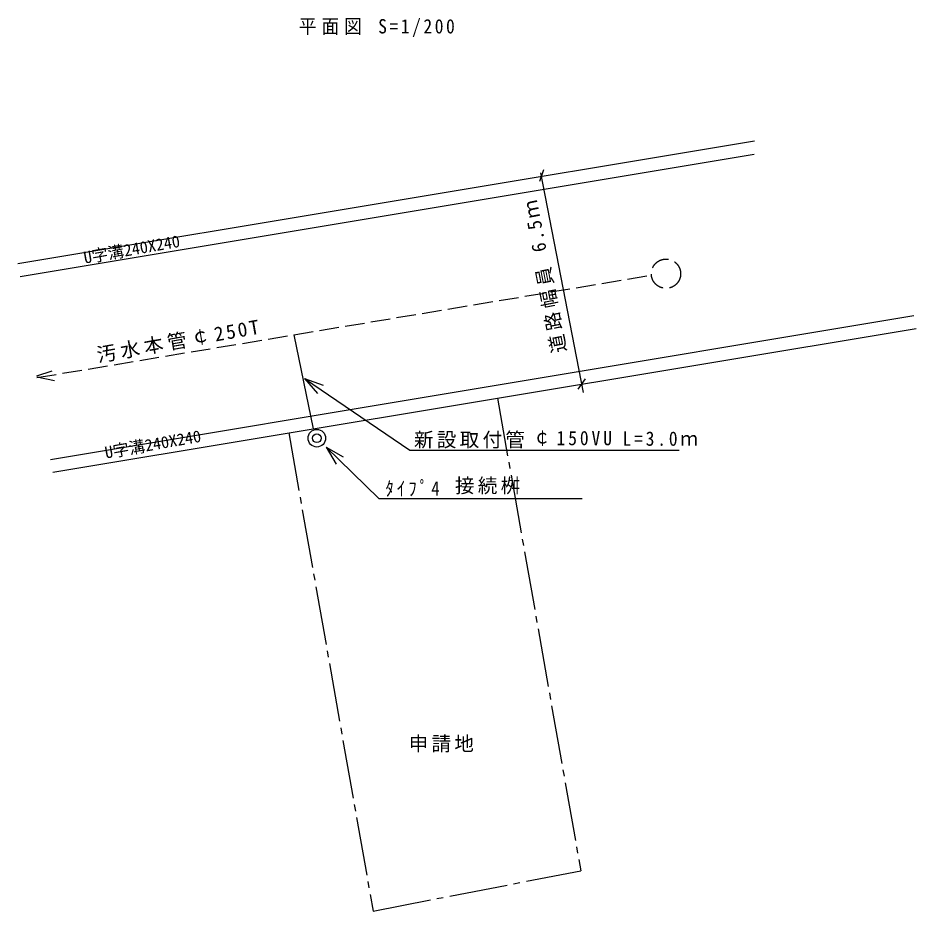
# Model space of a CAD drawing. Units: millimetres, scale not verified. Extents: x -18404 to 9191, y -13835 to 13613.
import ezdxf
from ezdxf.enums import TextEntityAlignment as Align

# ---------------------------------------------------------------- set-up
doc = ezdxf.new("R2010")
doc.units = ezdxf.units.MM
doc.header["$LTSCALE"] = 200
doc.linetypes.add('CHAIN2', pattern=[12, 9, -1, 1, -1])
doc.linetypes.add('DASHED3', pattern=[4, 3, -1])
doc.layers.add('0-0', color=7, linetype='Continuous')
doc.styles.add('ＭＳ ゴシック', font='')
doc.styles.get('ＭＳ ゴシック').set_extended_font_data('MS Gothic')

msp = doc.modelspace()

# ---------------------------------------------------------------- linework, layer by layer
at = {"layer": '0-0'}
for p, q in [((-18403.8, 6062.5), (4227.3, 9834.4)), ((-18338, 5668), (4216.2, 9427)), ((-2256.7, 8949.8), (-2377.2, 8581.9)), ((-2350.6, 8856), (-1036.7, 2099.2)), ((-17400.9, 45.5), (9125.4, 4466.6)), ((-17335.2, -349), (9191.1, 4072)), ((-9595.1, 2529.3), (-6365.2, 334.7)), ((-9595.1, 2529.3), (-9028.5, 2332.1)), ((-9595.1, 2529.3), (-9203, 2075.2)), ((-975.9, 2522), (-1200.5, 2199.7)), ((-8932.6, 417.5), (-7317.6, -1156)), ((-8932.6, 417.5), (-8409.1, 124.3)), ((-8932.6, 417.5), (-8625.8, -98.2)), ((-6365.2, 334.7), (1916.5, 334.7)), ((-7317.6, -1156), (-1064.9, -1156))]:
    msp.add_line(p, q, dxfattribs=at)
at = {"layer": '0-0', "linetype": 'DASHED3'}
for p, q in [((-17820.2, 2560.8), (1060.3, 5707.6)), ((-17829, 2617.8), (-17352.2, 2764.6)), ((-17829, 2581.2), (-17278.8, 2471.1))]:
    msp.add_line(p, q, dxfattribs=at)
at = {"layer": '0-0', "color": 2}
msp.add_line((-9319.7, 986.9), (-9921.2, 3877.3), dxfattribs=at)
at = {"layer": '0-0', "linetype": 'CHAIN2'}
for p, q in [((-3670.5, 1928.4), (-1112.6, -12596.9)), ((-10082.3, 859.8), (-7494.5, -13835.2)), ((-7494.5, -13835.2), (-1112.6, -12596.9))]:
    msp.add_line(p, q, dxfattribs=at)
at = {"layer": '0-0', "linetype": 'DASHED3'}
msp.add_circle((1508.1, 5752.3), 450, dxfattribs=at)
at = {"layer": '0-0'}
for radius in [270, 135]:
    msp.add_circle((-9219.2, 696.6), radius, dxfattribs=at)

# ---------------------------------------------------------------- texts
at = {"layer": '0-0', "color": 4, "style": 'ＭＳ ゴシック'}
for p in [(-16331.2, 5954.2), (-15682.2, -38)]:
    msp.add_text('U字溝240X240', height=366.6, rotation=10, dxfattribs=at).set_placement(p, align=Align.BOTTOM_LEFT)
at = {"layer": '0-0', "char_height": 439.9, "attachment_point": 7, "style": 'ＭＳ ゴシック'}
for s, insert in [('\\T1.29;\\W0.9;平面図\\~S=1/200', (-9772.9, 13030.5)), ('\\T1.17;新設取付管', (-6234.5, 381.3)), ('\\T1.33;\\W0.9;￠150VU\\~', (-2573.4, 457.6)), ('\\T1.32;\\W0.9;L=3.0ｍ', (172.5, 457.6)), ('\\T1.17;接続桝', (-4976, -1029.7)), ('\\T1.38;\\W0.85;ﾀｲﾌﾟ4', (-7111.7, -1106)), ('\\T1.17;申請地', (-6398.9, -8958.4))]:
    msp.add_mtext(s, dxfattribs=dict(at, insert=insert))
for s, insert, rotation in [('\\T1.23;\\W0.95;道路幅員\\~6.5ｍ', (-1504.9, 3375.9), 101), ('\\T1.22;汚水本管￠250T', (-15930.6, 2984.8), 10)]:
    msp.add_mtext(s, dxfattribs=dict(at, insert=insert, rotation=rotation))

doc.saveas('drawing.dxf')
